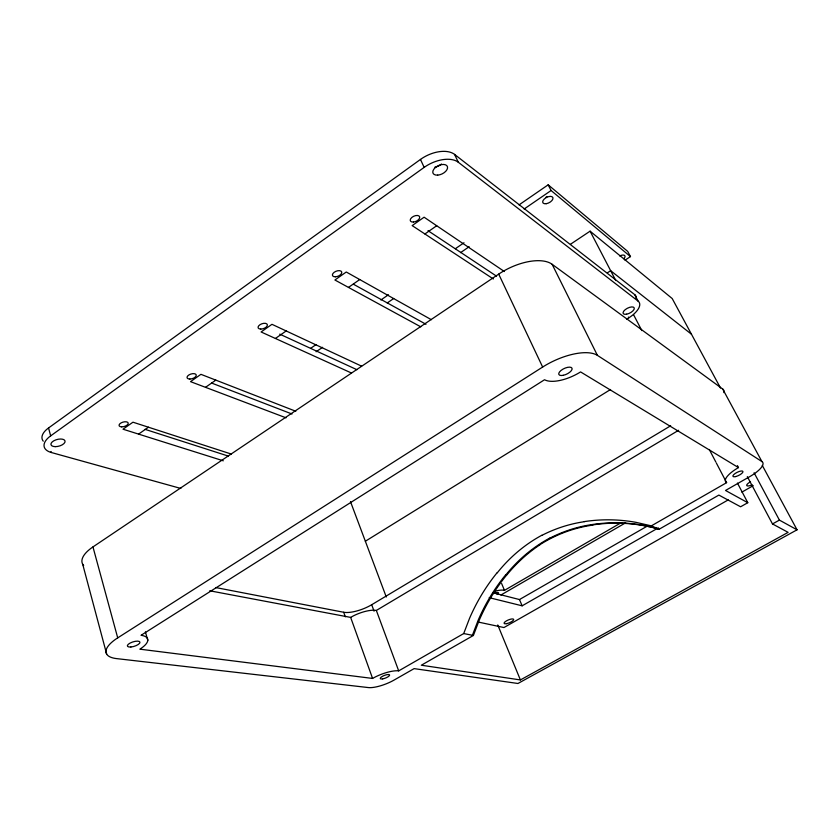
<?xml version="1.0" encoding="UTF-8"?>
<svg xmlns="http://www.w3.org/2000/svg" width="839" height="839" viewBox="0 0 839 839"><rect width="100%" height="100%" fill="white"/><g stroke="black" fill="none" stroke-linecap="round" stroke-linejoin="round"><path stroke-width="1.26" d="M584.332 521.596A193.505 174.208 87.1 0 1 635.836 522.309L651.326 525.875L726.616 482.656A22.233 6.943 -26.3 0 1 738.467 467.596L580.578 371.918A29.396 12.512 -25.6 0 1 544.553 379.731L141.046 635.291A26.46 9.25 -17.4 0 1 139.861 649.166L372.579 678.436A19.884 5.695 -21.2 0 1 398.693 670.875L463.705 633.56L469.567 618.28A194.155 176.41 86.7 0 1 497.139 572.68M472.409 635.259L478.209 620.136A191.963 174.837 86 0 1 505.498 575.04M747.329 476.625L772.499 523.945L788.115 532.356L520.4 679.936L421.325 665.222L473.395 635.459L479.174 620.346A191.712 174.659 86 0 1 506.441 575.302M43.24 441.178A24.069 11.589 -14.7 0 1 48.547 427.963L420.475 159.431A26.156 15.06 -25.7 0 1 454.549 154.397L634.683 294.615L638.101 301.117A20.65 9.04 -27.1 0 1 628.799 317.855L626.597 319.26M180.857 488.466L51.305 452.504A24.142 11.505 -14.8 0 1 50.665 435.871L424.156 167.391A26.25 14.966 -25.7 0 1 458.304 162.252L638.101 301.117M138.592 434.109L148.461 427.208M205.513 387.324L215.822 380.13M275.412 338.474L286.172 330.954M348.468 287.41L359.732 279.544M424.912 233.976L436.7 225.743M310.745 348.269L316.135 344.556M380.896 299.974L388.447 294.772M455.357 248.711L463.988 242.775M519.037 204.884L548.171 184.821L627.708 251.396L630.477 256.598L625.013 260.163M316.104 351.761L322.564 347.315M387.24 302.942L393.711 298.506M460.538 252.644L469.169 246.729M524.144 209.005L551.087 190.516L630.477 256.598M83.659 565.57A38.049 15.448 -16.7 0 1 92.961 546.923L498.702 274.112A41.845 20.262 -25.8 0 1 552.125 264.285L722.715 389.044L761.917 461.576A22.244 6.953 -26.3 0 1 749.73 476.636L725.525 490.469L747.79 502.718L740.596 506.777L718.876 495.083L659.16 529.22L657.419 528.612M570.53 244.222L590.09 231.176L672.196 298.537L720.533 388.058M607.363 272.843L610.656 270.703L691.472 334.237M762.284 465.414L797.05 529.808L517.936 683.491L414.109 668.62L394.089 680.072A19.916 5.716 -21.2 0 1 368.331 687.571L116.652 658.615A39.339 13.781 -17.7 0 1 117.712 637.871L542.644 367.052A43.429 18.248 -25.3 0 1 597.41 355.369L761.917 461.576M365.353 541.239L610.582 389.485M215.717 587.552L343.686 612.26A21.52 7.268 -20.9 0 0 371.698 604.73L670.665 425.782M209.729 590.782L350.65 617.399A19.454 6.366 -20.9 0 1 376.344 610.446L678.615 430.292M494.832 591.243A17.021 5.286 -22.7 0 1 504.48 590.352L620.996 522.802M500.873 595.04L625.569 522.844M492.85 592.764L519.477 599.549L647.32 526.084M489.21 597.672L522.131 605.821L658.332 527.867M728.221 499.897L503.956 627.541L478.324 622.077M741.886 492.126L753.265 485.645M772.499 523.945L779.41 520.107L797.05 529.808M463.705 633.56L473.395 635.459M648.641 526.588L643.828 525.654A191.072 172.498 86.5 0 0 592.795 524.91M648.799 526.452L657.262 528.685M651.525 527.228L643.031 525.308A191.323 172.677 86.5 0 0 591.946 524.574A159.945 145.032 89.6 0 0 549.849 538.156M651.683 527.112L658.216 528.948M223.3 460.81L123.008 429.201L132.961 422.195L231.438 454.098M145.011 429.327L228.428 456.122M286.047 417.822L190.537 381.651L200.93 374.33L295.8 411.257M211.512 383.014L292.014 414.005M651.326 525.875L659.16 529.22M351.426 372.998L261.097 331.971L271.962 324.315L361.599 366.15M279.723 334.142L356.932 369.695M420.769 326.832L334.897 280.006L346.276 272.004L431.361 319.701M353.313 284.169L425.992 324.274M493.342 278.968L412.169 225.607L424.094 217.207L504.396 271.532M428.005 230.683L496.52 276.157M754.083 472.766L779.41 520.107M737.408 465.603L738.467 467.596M737.45 483.086L747.79 502.718M709.28 449.484L715.856 462.069M716.359 463.044L726.616 482.656M590.09 231.176L615.742 280.478M633.592 314.772L641.825 330.587M628.39 317.048L628.799 317.855M548.171 184.821L551.087 190.516M552.125 264.285L597.41 355.369M454.549 154.397L458.304 162.252M498.702 274.112L542.644 367.052M420.475 159.431L424.156 167.391M519.477 599.549L522.131 605.821M501.617 583.535L504.48 590.352M497.758 624.961L520.4 679.936M350.492 501.638L386.286 597.011M376.344 610.446L398.693 670.875M371.698 604.73L374.068 611.18M350.65 617.399L372.579 678.436M343.686 612.26L345.322 616.812M145.409 631.882L147.8 640.367M92.961 546.923L117.712 637.871M48.547 427.963L50.665 435.871M82.694 564.228L106.668 654.126M51.043 451.529L51.305 452.504M493.584 593.582A4.268 1.332 -22.7 0 1 497.212 592.953A4.268 1.332 -22.7 0 1 497.108 594.473M493.552 593.309A5.128 1.594 -22.7 0 1 497.905 592.544A5.128 1.594 -22.7 0 1 497.779 594.379M722.715 389.044A21.615 7.866 -26.8 0 1 723.889 392.621M497.275 572.817A158.204 143.259 -89.4 0 1 541.837 535.261M541.879 535.366A161.77 146.28 -89.8 0 1 584.343 521.701M505.634 575.176A156.432 142.032 -90 0 1 549.807 538.051M539.687 544.826A156.148 141.655 90 0 1 592.806 525.109M506.504 575.376A159.85 145.21 89.5 0 1 539.729 544.931M634.683 294.615A20.587 9.114 -27.1 0 1 636.34 298.611M441.471 164.025A7.897 4.573 -25.9 0 1 434.864 167.171M619.664 255.947A5.107 2.381 -27.9 0 1 624.51 255.423A5.107 2.381 -27.9 0 1 623.765 258.737M546.944 196.672A5.632 2.957 -27.8 0 1 546.021 197.186M752.111 484.806A5.621 1.709 -26.2 0 1 746.741 485.571A5.621 1.709 -26.2 0 1 750.486 481.817M382.647 678.887A4.992 1.437 -21.2 0 0 389.611 675.07A4.992 1.437 -21.2 0 0 382.532 676.276A4.992 1.437 -21.2 0 0 382.647 678.887M130.894 647.005A6.586 2.307 -17.5 0 0 139.966 642.192A6.586 2.307 -17.5 0 0 130.129 643.062A6.586 2.307 -17.5 0 0 130.894 647.005M563.231 375.316A7.289 3.083 -25.5 0 0 572.009 368.216A7.289 3.083 -25.5 0 0 561.018 370.46A7.289 3.083 -25.5 0 0 563.231 375.316M735.719 476.562A5.569 1.741 -26.2 0 0 742.966 471.56A5.569 1.741 -26.2 0 0 735.09 473.521A5.569 1.741 -26.2 0 0 735.719 476.562M121.655 426.862A4.74 2.286 -16.1 0 0 128.22 423.129A4.74 2.286 -16.1 0 0 121.036 422.929A4.74 2.286 -16.1 0 0 121.655 426.862M189.897 379.05A4.793 2.412 -17.6 0 0 196.221 374.928A4.793 2.412 -17.6 0 0 188.796 375.023A4.793 2.412 -17.6 0 0 189.897 379.05M260.772 329.077A4.856 2.538 -19.5 0 0 267.358 324.777A4.856 2.538 -19.5 0 0 260.017 324.693A4.856 2.538 -19.5 0 0 260.772 329.077M335.359 276.797A4.95 2.674 -21.8 0 0 341.735 272.046A4.95 2.674 -21.8 0 0 334.153 272.308A4.95 2.674 -21.8 0 0 335.359 276.797M413.449 222.041A5.065 2.8 -24.5 0 0 419.636 216.787A5.065 2.8 -24.5 0 0 411.834 217.448A5.065 2.8 -24.5 0 0 413.449 222.041M55.185 446.642A7.268 3.461 -14.6 0 0 65.043 441.02A7.268 3.461 -14.6 0 0 53.78 440.811A7.268 3.461 -14.6 0 0 55.185 446.642M626.607 314.195A6.188 2.695 -27.2 0 0 634.253 307.976A6.188 2.695 -27.2 0 0 625.17 309.696A6.188 2.695 -27.2 0 0 626.607 314.195M437.675 175.131A7.929 4.541 -25.9 0 0 447.46 166.73A7.929 4.541 -25.9 0 0 435.399 167.527A7.929 4.541 -25.9 0 0 437.675 175.131M546.199 203.699A5.642 2.947 -27.8 0 0 552.901 197.616A5.642 2.947 -27.8 0 0 544.375 198.906A5.642 2.947 -27.8 0 0 546.199 203.699M506.62 623.65A5.181 1.51 -22.8 0 0 513.688 619.476A5.181 1.51 -22.8 0 0 506.347 620.933A5.181 1.51 -22.8 0 0 506.62 623.65"/></g></svg>
